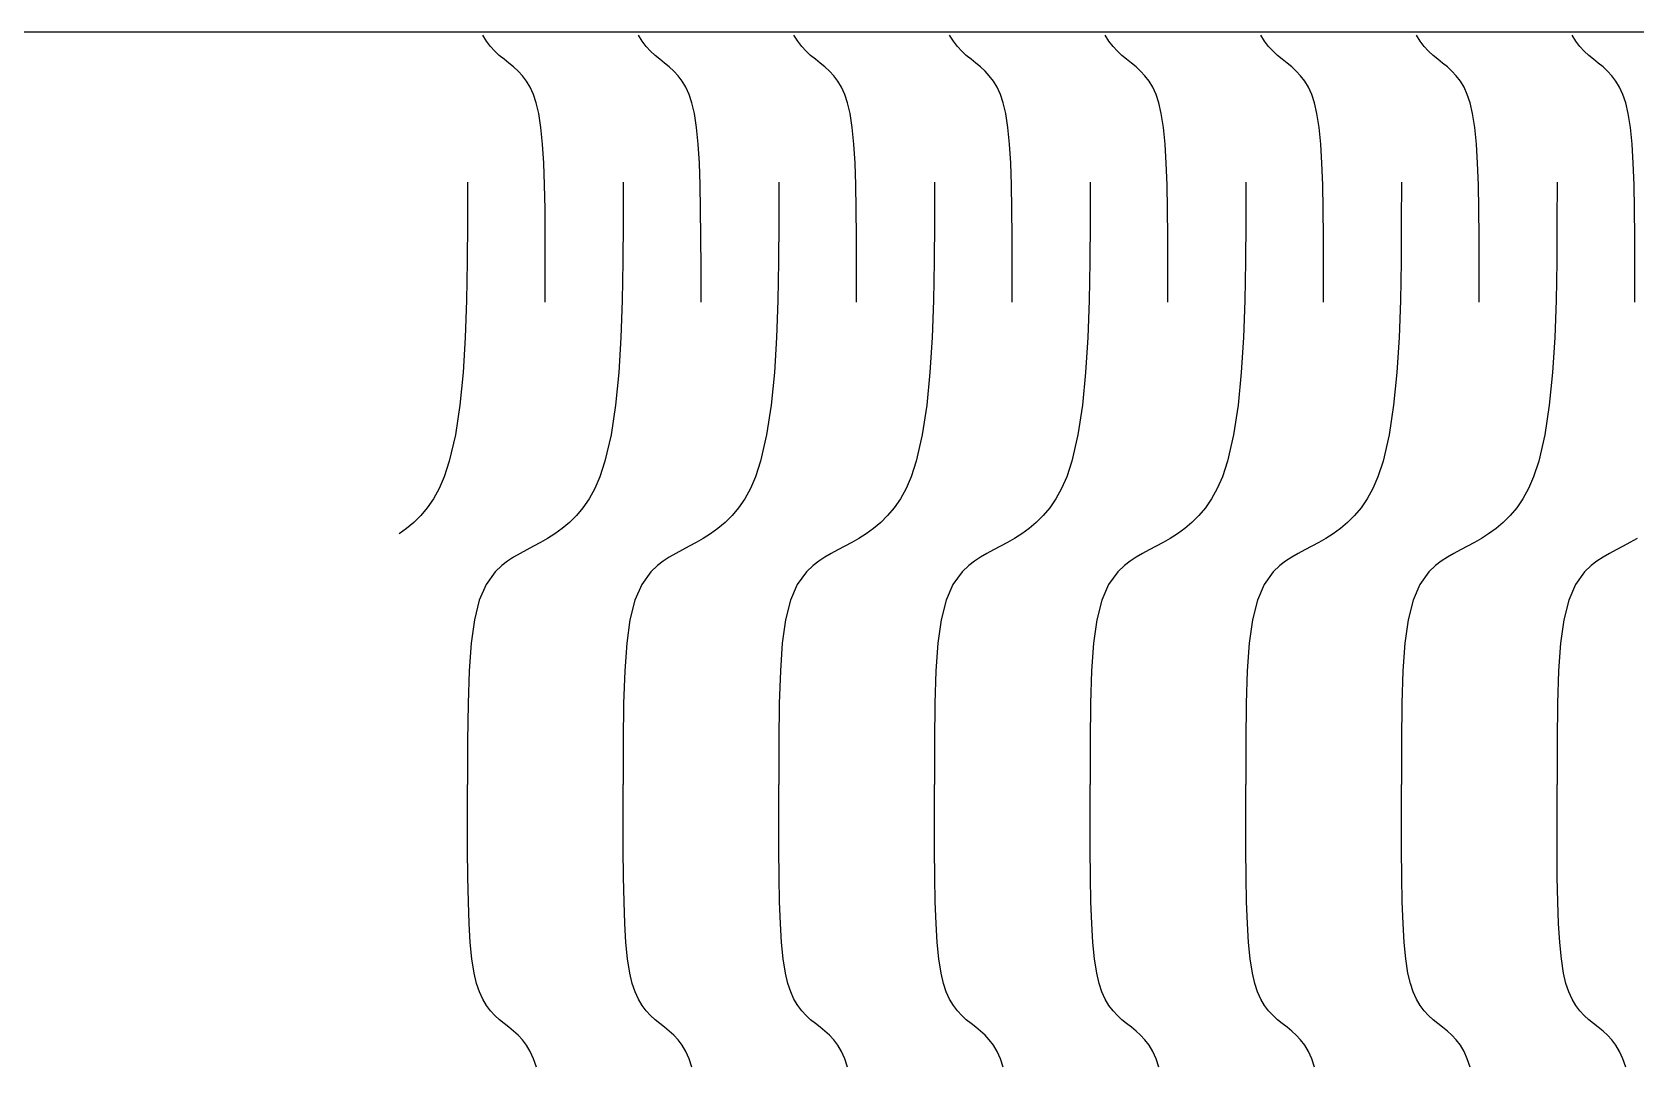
# Model space of a CAD drawing. Header units: millimetres. Extents: x 2967 to 3312, y 1779 to 1941.
# Drawn here: x 3110.65 to 3136.41, y 1924.81 to 1941.38 of the extents above; entities that cross this region are included whole.
import ezdxf

# ---------------------------------------------------------------- set-up
doc = ezdxf.new("R2010")
doc.units = ezdxf.units.MM

msp = doc.modelspace()

# ---------------------------------------------------------------- linework, layer by layer
for p, q in [((3117.949, 1941.231), (3117.89, 1941.331)), ((3120.45, 1941.231), (3120.39, 1941.331)), ((3122.95, 1941.231), (3122.89, 1941.331)), ((3125.45, 1941.231), (3125.39, 1941.331)), ((3127.95, 1941.231), (3127.89, 1941.331)), ((3130.45, 1941.231), (3130.39, 1941.331)), ((3132.95, 1941.231), (3132.89, 1941.331)), ((3135.45, 1941.231), (3135.39, 1941.331)), ((3118.015, 1941.146), (3117.949, 1941.231)), ((3118.084, 1941.071), (3118.015, 1941.146)), ((3118.157, 1941.004), (3118.084, 1941.071)), ((3118.233, 1940.942), (3118.157, 1941.004)), ((3120.515, 1941.146), (3120.45, 1941.231)), ((3120.585, 1941.071), (3120.515, 1941.146)), ((3120.658, 1941.004), (3120.585, 1941.071)), ((3120.734, 1940.942), (3120.658, 1941.004)), ((3123.015, 1941.146), (3122.95, 1941.231)), ((3123.085, 1941.071), (3123.015, 1941.146)), ((3123.158, 1941.004), (3123.085, 1941.071)), ((3123.234, 1940.942), (3123.158, 1941.004)), ((3125.515, 1941.146), (3125.45, 1941.231)), ((3125.585, 1941.071), (3125.515, 1941.146)), ((3125.658, 1941.004), (3125.585, 1941.071)), ((3125.734, 1940.942), (3125.658, 1941.004)), ((3128.015, 1941.146), (3127.95, 1941.231)), ((3128.085, 1941.071), (3128.015, 1941.146)), ((3128.158, 1941.004), (3128.085, 1941.071)), ((3128.234, 1940.942), (3128.158, 1941.004)), ((3130.515, 1941.146), (3130.45, 1941.231)), ((3130.585, 1941.071), (3130.515, 1941.146)), ((3130.658, 1941.004), (3130.585, 1941.071)), ((3130.734, 1940.942), (3130.658, 1941.004)), ((3133.015, 1941.146), (3132.95, 1941.231)), ((3133.085, 1941.071), (3133.015, 1941.146)), ((3133.158, 1941.004), (3133.085, 1941.071)), ((3133.234, 1940.942), (3133.158, 1941.004)), ((3135.515, 1941.146), (3135.45, 1941.231)), ((3135.585, 1941.071), (3135.515, 1941.146)), ((3135.658, 1941.004), (3135.585, 1941.071)), ((3135.734, 1940.942), (3135.658, 1941.004)), ((3118.31, 1940.882), (3118.233, 1940.942)), ((3118.385, 1940.82), (3118.31, 1940.882)), ((3118.458, 1940.753), (3118.385, 1940.82)), ((3118.528, 1940.678), (3118.458, 1940.753)), ((3120.81, 1940.882), (3120.734, 1940.942)), ((3120.886, 1940.82), (3120.81, 1940.882)), ((3120.959, 1940.753), (3120.886, 1940.82)), ((3121.028, 1940.678), (3120.959, 1940.753)), ((3123.31, 1940.882), (3123.234, 1940.942)), ((3123.386, 1940.82), (3123.31, 1940.882)), ((3123.459, 1940.753), (3123.386, 1940.82)), ((3123.528, 1940.678), (3123.459, 1940.753)), ((3125.81, 1940.882), (3125.734, 1940.942)), ((3125.886, 1940.82), (3125.81, 1940.882)), ((3125.959, 1940.753), (3125.886, 1940.82)), ((3126.028, 1940.678), (3125.959, 1940.753)), ((3128.31, 1940.882), (3128.234, 1940.942)), ((3128.386, 1940.82), (3128.31, 1940.882)), ((3128.459, 1940.753), (3128.386, 1940.82)), ((3128.528, 1940.678), (3128.459, 1940.753)), ((3130.81, 1940.882), (3130.734, 1940.942)), ((3130.886, 1940.82), (3130.81, 1940.882)), ((3130.959, 1940.753), (3130.886, 1940.82)), ((3131.028, 1940.678), (3130.959, 1940.753)), ((3133.31, 1940.882), (3133.234, 1940.942)), ((3133.386, 1940.82), (3133.31, 1940.882)), ((3133.459, 1940.753), (3133.386, 1940.82)), ((3133.528, 1940.678), (3133.459, 1940.753)), ((3135.81, 1940.882), (3135.734, 1940.942)), ((3135.886, 1940.82), (3135.81, 1940.882)), ((3135.959, 1940.753), (3135.886, 1940.82)), ((3136.028, 1940.678), (3135.959, 1940.753)), ((3118.593, 1940.592), (3118.528, 1940.678)), ((3118.653, 1940.493), (3118.593, 1940.592)), ((3118.706, 1940.376), (3118.653, 1940.493)), ((3121.094, 1940.592), (3121.028, 1940.678)), ((3121.153, 1940.493), (3121.094, 1940.592)), ((3121.206, 1940.376), (3121.153, 1940.493)), ((3123.594, 1940.592), (3123.528, 1940.678)), ((3123.653, 1940.493), (3123.594, 1940.592)), ((3123.706, 1940.376), (3123.653, 1940.493)), ((3126.094, 1940.592), (3126.028, 1940.678)), ((3126.153, 1940.493), (3126.094, 1940.592)), ((3126.206, 1940.376), (3126.153, 1940.493)), ((3128.594, 1940.592), (3128.528, 1940.678)), ((3128.653, 1940.493), (3128.594, 1940.592)), ((3128.706, 1940.376), (3128.653, 1940.493)), ((3131.094, 1940.592), (3131.028, 1940.678)), ((3131.153, 1940.493), (3131.094, 1940.592)), ((3131.206, 1940.376), (3131.153, 1940.493)), ((3133.594, 1940.592), (3133.528, 1940.678)), ((3133.653, 1940.493), (3133.594, 1940.592)), ((3133.706, 1940.376), (3133.653, 1940.493)), ((3136.094, 1940.592), (3136.028, 1940.678)), ((3136.153, 1940.493), (3136.094, 1940.592)), ((3136.206, 1940.376), (3136.153, 1940.493)), ((3118.751, 1940.24), (3118.706, 1940.376)), ((3118.79, 1940.071), (3118.751, 1940.24)), ((3121.252, 1940.24), (3121.206, 1940.376)), ((3121.291, 1940.071), (3121.252, 1940.24)), ((3123.752, 1940.24), (3123.706, 1940.376)), ((3123.791, 1940.071), (3123.752, 1940.24)), ((3126.252, 1940.24), (3126.206, 1940.376)), ((3126.291, 1940.071), (3126.252, 1940.24)), ((3128.752, 1940.24), (3128.706, 1940.376)), ((3128.791, 1940.071), (3128.752, 1940.24)), ((3131.252, 1940.24), (3131.206, 1940.376)), ((3131.291, 1940.071), (3131.252, 1940.24)), ((3133.752, 1940.24), (3133.706, 1940.376)), ((3133.791, 1940.071), (3133.752, 1940.24)), ((3136.252, 1940.24), (3136.206, 1940.376)), ((3136.291, 1940.071), (3136.252, 1940.24)), ((3118.825, 1939.844), (3118.79, 1940.071)), ((3121.326, 1939.844), (3121.291, 1940.071)), ((3123.826, 1939.844), (3123.791, 1940.071)), ((3126.326, 1939.844), (3126.291, 1940.071)), ((3128.826, 1939.844), (3128.791, 1940.071)), ((3131.326, 1939.844), (3131.291, 1940.071)), ((3133.826, 1939.844), (3133.791, 1940.071)), ((3136.326, 1939.844), (3136.291, 1940.071)), ((3118.852, 1939.58), (3118.825, 1939.844)), ((3121.352, 1939.58), (3121.326, 1939.844)), ((3123.852, 1939.58), (3123.826, 1939.844)), ((3126.352, 1939.58), (3126.326, 1939.844)), ((3128.852, 1939.58), (3128.826, 1939.844)), ((3131.352, 1939.58), (3131.326, 1939.844)), ((3133.852, 1939.58), (3133.826, 1939.844)), ((3136.352, 1939.58), (3136.326, 1939.844)), ((3118.87, 1939.274), (3118.852, 1939.58)), ((3121.371, 1939.274), (3121.352, 1939.58)), ((3123.871, 1939.274), (3123.852, 1939.58)), ((3126.371, 1939.274), (3126.352, 1939.58)), ((3128.871, 1939.274), (3128.852, 1939.58)), ((3131.371, 1939.274), (3131.352, 1939.58)), ((3133.871, 1939.274), (3133.852, 1939.58)), ((3136.371, 1939.274), (3136.352, 1939.58)), ((3118.883, 1938.926), (3118.87, 1939.274)), ((3121.384, 1938.926), (3121.371, 1939.274)), ((3123.884, 1938.926), (3123.871, 1939.274)), ((3126.384, 1938.926), (3126.371, 1939.274)), ((3128.884, 1938.926), (3128.871, 1939.274)), ((3131.384, 1938.926), (3131.371, 1939.274)), ((3133.884, 1938.926), (3133.871, 1939.274)), ((3136.384, 1938.926), (3136.371, 1939.274)), ((3117.647, 1938.968), (3117.646, 1938.323)), ((3118.891, 1938.531), (3118.883, 1938.926)), ((3120.147, 1938.968), (3120.146, 1938.323)), ((3121.391, 1938.531), (3121.384, 1938.926)), ((3122.647, 1938.968), (3122.646, 1938.323)), ((3123.891, 1938.531), (3123.884, 1938.926)), ((3125.147, 1938.968), (3125.146, 1938.323)), ((3126.391, 1938.531), (3126.384, 1938.926)), ((3127.647, 1938.968), (3127.646, 1938.323)), ((3128.891, 1938.531), (3128.884, 1938.926)), ((3130.147, 1938.968), (3130.146, 1938.323)), ((3131.391, 1938.531), (3131.384, 1938.926)), ((3132.647, 1938.968), (3132.646, 1938.323)), ((3133.891, 1938.531), (3133.884, 1938.926)), ((3135.147, 1938.968), (3135.146, 1938.323)), ((3136.391, 1938.531), (3136.384, 1938.926)), ((3118.895, 1938.087), (3118.891, 1938.531)), ((3121.395, 1938.087), (3121.391, 1938.531)), ((3123.895, 1938.087), (3123.891, 1938.531)), ((3126.395, 1938.087), (3126.391, 1938.531)), ((3128.895, 1938.087), (3128.891, 1938.531)), ((3131.395, 1938.087), (3131.391, 1938.531)), ((3133.895, 1938.087), (3133.891, 1938.531)), ((3136.395, 1938.087), (3136.391, 1938.531)), ((3117.646, 1938.323), (3117.642, 1937.687)), ((3120.146, 1938.323), (3120.142, 1937.687)), ((3122.646, 1938.323), (3122.642, 1937.687)), ((3125.146, 1938.323), (3125.142, 1937.687)), ((3127.646, 1938.323), (3127.642, 1937.687)), ((3130.146, 1938.323), (3130.142, 1937.687)), ((3132.646, 1938.323), (3132.642, 1937.687)), ((3135.146, 1938.323), (3135.142, 1937.687)), ((3118.896, 1937.59), (3118.895, 1938.087)), ((3121.397, 1937.59), (3121.395, 1938.087)), ((3123.897, 1937.59), (3123.895, 1938.087)), ((3126.397, 1937.59), (3126.395, 1938.087)), ((3128.897, 1937.59), (3128.895, 1938.087)), ((3131.397, 1937.59), (3131.395, 1938.087)), ((3133.897, 1937.59), (3133.895, 1938.087)), ((3136.397, 1937.59), (3136.395, 1938.087)), ((3117.642, 1937.687), (3117.632, 1937.066)), ((3120.142, 1937.687), (3120.132, 1937.066)), ((3122.642, 1937.687), (3122.632, 1937.066)), ((3125.142, 1937.687), (3125.132, 1937.066)), ((3127.642, 1937.687), (3127.632, 1937.066)), ((3130.142, 1937.687), (3130.132, 1937.066)), ((3132.642, 1937.687), (3132.632, 1937.066)), ((3135.142, 1937.687), (3135.132, 1937.066)), ((3118.896, 1937.039), (3118.896, 1937.59)), ((3121.397, 1937.039), (3121.397, 1937.59)), ((3123.897, 1937.039), (3123.897, 1937.59)), ((3126.397, 1937.039), (3126.397, 1937.59)), ((3128.897, 1937.039), (3128.897, 1937.59)), ((3131.397, 1937.039), (3131.397, 1937.59)), ((3133.897, 1937.039), (3133.897, 1937.59)), ((3136.397, 1937.039), (3136.397, 1937.59)), ((3117.632, 1937.066), (3117.61, 1936.47)), ((3120.132, 1937.066), (3120.11, 1936.47)), ((3122.632, 1937.066), (3122.61, 1936.47)), ((3125.132, 1937.066), (3125.11, 1936.47)), ((3127.632, 1937.066), (3127.61, 1936.47)), ((3130.132, 1937.066), (3130.11, 1936.47)), ((3132.632, 1937.066), (3132.61, 1936.47)), ((3135.132, 1937.066), (3135.11, 1936.47)), ((3117.61, 1936.47), (3117.575, 1935.905)), ((3120.11, 1936.47), (3120.075, 1935.905)), ((3122.61, 1936.47), (3122.575, 1935.905)), ((3125.11, 1936.47), (3125.075, 1935.905)), ((3127.61, 1936.47), (3127.575, 1935.905)), ((3130.11, 1936.47), (3130.075, 1935.905)), ((3132.61, 1936.47), (3132.575, 1935.905)), ((3135.11, 1936.47), (3135.075, 1935.905)), ((3117.575, 1935.905), (3117.523, 1935.38)), ((3120.075, 1935.905), (3120.023, 1935.38)), ((3122.575, 1935.905), (3122.523, 1935.38)), ((3125.075, 1935.905), (3125.023, 1935.38)), ((3127.575, 1935.905), (3127.523, 1935.38)), ((3130.075, 1935.905), (3130.023, 1935.38)), ((3132.575, 1935.905), (3132.523, 1935.38)), ((3135.075, 1935.905), (3135.023, 1935.38)), ((3117.523, 1935.38), (3117.451, 1934.903)), ((3120.023, 1935.38), (3119.951, 1934.903)), ((3122.523, 1935.38), (3122.451, 1934.903)), ((3125.023, 1935.38), (3124.951, 1934.903)), ((3127.523, 1935.38), (3127.451, 1934.903)), ((3130.023, 1935.38), (3129.951, 1934.903)), ((3132.523, 1935.38), (3132.451, 1934.903)), ((3135.023, 1935.38), (3134.951, 1934.903)), ((3117.451, 1934.903), (3117.354, 1934.482)), ((3119.951, 1934.903), (3119.854, 1934.482)), ((3122.451, 1934.903), (3122.354, 1934.482)), ((3124.951, 1934.903), (3124.854, 1934.482)), ((3127.451, 1934.903), (3127.354, 1934.482)), ((3129.951, 1934.903), (3129.854, 1934.482)), ((3132.451, 1934.903), (3132.354, 1934.482)), ((3134.951, 1934.903), (3134.854, 1934.482)), ((3117.354, 1934.482), (3117.271, 1934.231)), ((3119.854, 1934.482), (3119.771, 1934.231)), ((3122.354, 1934.482), (3122.271, 1934.231)), ((3124.854, 1934.482), (3124.771, 1934.231)), ((3127.354, 1934.482), (3127.271, 1934.231)), ((3129.854, 1934.482), (3129.771, 1934.231)), ((3132.354, 1934.482), (3132.271, 1934.231)), ((3134.854, 1934.482), (3134.771, 1934.231)), ((3117.19, 1934.043), (3117.099, 1933.878)), ((3117.271, 1934.231), (3117.19, 1934.043)), ((3119.69, 1934.043), (3119.599, 1933.878)), ((3119.771, 1934.231), (3119.69, 1934.043)), ((3122.19, 1934.043), (3122.099, 1933.878)), ((3122.271, 1934.231), (3122.19, 1934.043)), ((3124.69, 1934.043), (3124.599, 1933.878)), ((3124.771, 1934.231), (3124.69, 1934.043)), ((3127.19, 1934.043), (3127.099, 1933.878)), ((3127.271, 1934.231), (3127.19, 1934.043)), ((3129.69, 1934.043), (3129.599, 1933.878)), ((3129.771, 1934.231), (3129.69, 1934.043)), ((3132.19, 1934.043), (3132.099, 1933.878)), ((3132.271, 1934.231), (3132.19, 1934.043)), ((3134.69, 1934.043), (3134.599, 1933.878)), ((3134.771, 1934.231), (3134.69, 1934.043)), ((3117.099, 1933.878), (3117, 1933.734)), ((3119.599, 1933.878), (3119.5, 1933.734)), ((3122.099, 1933.878), (3122, 1933.734)), ((3124.599, 1933.878), (3124.5, 1933.734)), ((3127.099, 1933.878), (3127, 1933.734)), ((3129.599, 1933.878), (3129.5, 1933.734)), ((3132.099, 1933.878), (3132, 1933.734)), ((3134.599, 1933.878), (3134.5, 1933.734)), ((3116.895, 1933.607), (3116.783, 1933.496)), ((3117, 1933.734), (3116.895, 1933.607)), ((3119.395, 1933.607), (3119.283, 1933.496)), ((3119.5, 1933.734), (3119.395, 1933.607)), ((3121.895, 1933.607), (3121.783, 1933.496)), ((3122, 1933.734), (3121.895, 1933.607)), ((3124.395, 1933.607), (3124.283, 1933.496)), ((3124.5, 1933.734), (3124.395, 1933.607)), ((3126.895, 1933.607), (3126.783, 1933.496)), ((3127, 1933.734), (3126.895, 1933.607)), ((3129.395, 1933.607), (3129.283, 1933.496)), ((3129.5, 1933.734), (3129.395, 1933.607)), ((3131.895, 1933.607), (3131.783, 1933.496)), ((3132, 1933.734), (3131.895, 1933.607)), ((3134.395, 1933.607), (3134.283, 1933.496)), ((3134.5, 1933.734), (3134.395, 1933.607)), ((3116.668, 1933.399), (3116.549, 1933.313)), ((3116.783, 1933.496), (3116.668, 1933.399)), ((3119.049, 1933.313), (3118.932, 1933.24)), ((3119.168, 1933.399), (3119.049, 1933.313)), ((3119.283, 1933.496), (3119.168, 1933.399)), ((3121.549, 1933.313), (3121.432, 1933.24)), ((3121.668, 1933.399), (3121.549, 1933.313)), ((3121.783, 1933.496), (3121.668, 1933.399)), ((3124.049, 1933.313), (3123.932, 1933.24)), ((3124.168, 1933.399), (3124.049, 1933.313)), ((3124.283, 1933.496), (3124.168, 1933.399)), ((3126.549, 1933.313), (3126.432, 1933.24)), ((3126.668, 1933.399), (3126.549, 1933.313)), ((3126.783, 1933.496), (3126.668, 1933.399)), ((3129.049, 1933.313), (3128.932, 1933.24)), ((3129.168, 1933.399), (3129.049, 1933.313)), ((3129.283, 1933.496), (3129.168, 1933.399)), ((3131.549, 1933.313), (3131.432, 1933.24)), ((3131.668, 1933.399), (3131.549, 1933.313)), ((3131.783, 1933.496), (3131.668, 1933.399)), ((3134.049, 1933.313), (3133.932, 1933.24)), ((3134.168, 1933.399), (3134.049, 1933.313)), ((3134.283, 1933.496), (3134.168, 1933.399)), ((3118.49, 1932.997), (3118.387, 1932.937)), ((3118.597, 1933.056), (3118.49, 1932.997)), ((3118.707, 1933.115), (3118.597, 1933.056)), ((3118.819, 1933.175), (3118.707, 1933.115)), ((3118.932, 1933.24), (3118.819, 1933.175)), ((3120.99, 1932.997), (3120.887, 1932.937)), ((3121.097, 1933.056), (3120.99, 1932.997)), ((3121.207, 1933.115), (3121.097, 1933.056)), ((3121.319, 1933.175), (3121.207, 1933.115)), ((3121.432, 1933.24), (3121.319, 1933.175)), ((3123.49, 1932.997), (3123.387, 1932.937)), ((3123.597, 1933.056), (3123.49, 1932.997)), ((3123.707, 1933.115), (3123.597, 1933.056)), ((3123.819, 1933.175), (3123.707, 1933.115)), ((3123.932, 1933.24), (3123.819, 1933.175)), ((3125.99, 1932.997), (3125.887, 1932.937)), ((3126.097, 1933.056), (3125.99, 1932.997)), ((3126.207, 1933.115), (3126.097, 1933.056)), ((3126.319, 1933.175), (3126.207, 1933.115)), ((3126.432, 1933.24), (3126.319, 1933.175)), ((3128.49, 1932.997), (3128.387, 1932.937)), ((3128.597, 1933.056), (3128.49, 1932.997)), ((3128.707, 1933.115), (3128.597, 1933.056)), ((3128.819, 1933.175), (3128.707, 1933.115)), ((3128.932, 1933.24), (3128.819, 1933.175)), ((3130.99, 1932.997), (3130.887, 1932.937)), ((3131.097, 1933.056), (3130.99, 1932.997)), ((3131.207, 1933.115), (3131.097, 1933.056)), ((3131.319, 1933.175), (3131.207, 1933.115)), ((3131.432, 1933.24), (3131.319, 1933.175)), ((3133.49, 1932.997), (3133.387, 1932.937)), ((3133.597, 1933.056), (3133.49, 1932.997)), ((3133.707, 1933.115), (3133.597, 1933.056)), ((3133.819, 1933.175), (3133.707, 1933.115)), ((3133.932, 1933.24), (3133.819, 1933.175)), ((3135.99, 1932.997), (3135.887, 1932.937)), ((3136.097, 1933.056), (3135.99, 1932.997)), ((3136.207, 1933.115), (3136.097, 1933.056)), ((3136.319, 1933.175), (3136.207, 1933.115)), ((3136.432, 1933.24), (3136.319, 1933.175)), ((3118.197, 1932.804), (3118.09, 1932.704)), ((3118.288, 1932.873), (3118.197, 1932.804)), ((3118.387, 1932.937), (3118.288, 1932.873)), ((3120.697, 1932.804), (3120.59, 1932.704)), ((3120.788, 1932.873), (3120.697, 1932.804)), ((3120.887, 1932.937), (3120.788, 1932.873)), ((3123.197, 1932.804), (3123.09, 1932.704)), ((3123.288, 1932.873), (3123.197, 1932.804)), ((3123.387, 1932.937), (3123.288, 1932.873)), ((3125.697, 1932.804), (3125.59, 1932.704)), ((3125.788, 1932.873), (3125.697, 1932.804)), ((3125.887, 1932.937), (3125.788, 1932.873)), ((3128.197, 1932.804), (3128.09, 1932.704)), ((3128.288, 1932.873), (3128.197, 1932.804)), ((3128.387, 1932.937), (3128.288, 1932.873)), ((3130.697, 1932.804), (3130.59, 1932.704)), ((3130.788, 1932.873), (3130.697, 1932.804)), ((3130.887, 1932.937), (3130.788, 1932.873)), ((3133.197, 1932.804), (3133.09, 1932.704)), ((3133.288, 1932.873), (3133.197, 1932.804)), ((3133.387, 1932.937), (3133.288, 1932.873)), ((3135.697, 1932.804), (3135.59, 1932.704)), ((3135.788, 1932.873), (3135.697, 1932.804)), ((3135.887, 1932.937), (3135.788, 1932.873)), ((3117.944, 1932.501), (3117.835, 1932.246)), ((3118.09, 1932.704), (3117.944, 1932.501)), ((3120.444, 1932.501), (3120.335, 1932.246)), ((3120.59, 1932.704), (3120.444, 1932.501)), ((3122.944, 1932.501), (3122.835, 1932.246)), ((3123.09, 1932.704), (3122.944, 1932.501)), ((3125.444, 1932.501), (3125.335, 1932.246)), ((3125.59, 1932.704), (3125.444, 1932.501)), ((3127.944, 1932.501), (3127.835, 1932.246)), ((3128.09, 1932.704), (3127.944, 1932.501)), ((3130.444, 1932.501), (3130.335, 1932.246)), ((3130.59, 1932.704), (3130.444, 1932.501)), ((3132.944, 1932.501), (3132.835, 1932.246)), ((3133.09, 1932.704), (3132.944, 1932.501)), ((3135.444, 1932.501), (3135.335, 1932.246)), ((3135.59, 1932.704), (3135.444, 1932.501)), ((3117.835, 1932.246), (3117.756, 1931.934)), ((3120.335, 1932.246), (3120.256, 1931.934)), ((3122.835, 1932.246), (3122.756, 1931.934)), ((3125.335, 1932.246), (3125.256, 1931.934)), ((3127.835, 1932.246), (3127.756, 1931.934)), ((3130.335, 1932.246), (3130.256, 1931.934)), ((3132.835, 1932.246), (3132.756, 1931.934)), ((3135.335, 1932.246), (3135.256, 1931.934)), ((3117.756, 1931.934), (3117.703, 1931.557)), ((3120.256, 1931.934), (3120.203, 1931.557)), ((3122.756, 1931.934), (3122.703, 1931.557)), ((3125.256, 1931.934), (3125.203, 1931.557)), ((3127.756, 1931.934), (3127.703, 1931.557)), ((3130.256, 1931.934), (3130.203, 1931.557)), ((3132.756, 1931.934), (3132.703, 1931.557)), ((3135.256, 1931.934), (3135.203, 1931.557)), ((3117.703, 1931.557), (3117.671, 1931.11)), ((3120.203, 1931.557), (3120.171, 1931.11)), ((3122.703, 1931.557), (3122.671, 1931.11)), ((3125.203, 1931.557), (3125.171, 1931.11)), ((3127.703, 1931.557), (3127.671, 1931.11)), ((3130.203, 1931.557), (3130.171, 1931.11)), ((3132.703, 1931.557), (3132.671, 1931.11)), ((3135.203, 1931.557), (3135.171, 1931.11)), ((3117.671, 1931.11), (3117.654, 1930.587)), ((3120.171, 1931.11), (3120.154, 1930.587)), ((3122.671, 1931.11), (3122.654, 1930.587)), ((3125.171, 1931.11), (3125.154, 1930.587)), ((3127.671, 1931.11), (3127.654, 1930.587)), ((3130.171, 1931.11), (3130.154, 1930.587)), ((3132.671, 1931.11), (3132.654, 1930.587)), ((3135.171, 1931.11), (3135.154, 1930.587)), ((3117.654, 1930.587), (3117.648, 1929.981)), ((3120.154, 1930.587), (3120.148, 1929.981)), ((3122.654, 1930.587), (3122.648, 1929.981)), ((3125.154, 1930.587), (3125.148, 1929.981)), ((3127.654, 1930.587), (3127.648, 1929.981)), ((3130.154, 1930.587), (3130.148, 1929.981)), ((3132.654, 1930.587), (3132.648, 1929.981)), ((3135.154, 1930.587), (3135.148, 1929.981)), ((3117.648, 1929.981), (3117.647, 1929.286)), ((3120.148, 1929.981), (3120.147, 1929.286)), ((3122.648, 1929.981), (3122.647, 1929.286)), ((3125.148, 1929.981), (3125.147, 1929.286)), ((3127.648, 1929.981), (3127.647, 1929.286)), ((3130.148, 1929.981), (3130.147, 1929.286)), ((3132.648, 1929.981), (3132.647, 1929.286)), ((3135.148, 1929.981), (3135.147, 1929.286)), ((3117.647, 1928.735), (3117.647, 1929.286)), ((3120.147, 1928.735), (3120.147, 1929.286)), ((3122.647, 1928.735), (3122.647, 1929.286)), ((3125.147, 1928.735), (3125.147, 1929.286)), ((3127.647, 1928.735), (3127.647, 1929.286)), ((3130.147, 1928.735), (3130.147, 1929.286)), ((3132.647, 1928.735), (3132.647, 1929.286)), ((3135.147, 1928.735), (3135.147, 1929.286)), ((3117.648, 1928.239), (3117.647, 1928.735)), ((3120.148, 1928.239), (3120.147, 1928.735)), ((3122.648, 1928.239), (3122.647, 1928.735)), ((3125.148, 1928.239), (3125.147, 1928.735)), ((3127.648, 1928.239), (3127.647, 1928.735)), ((3130.148, 1928.239), (3130.147, 1928.735)), ((3132.648, 1928.239), (3132.647, 1928.735)), ((3135.148, 1928.239), (3135.147, 1928.735)), ((3117.652, 1927.795), (3117.648, 1928.239)), ((3120.152, 1927.795), (3120.148, 1928.239)), ((3122.652, 1927.795), (3122.648, 1928.239)), ((3125.152, 1927.795), (3125.148, 1928.239)), ((3127.652, 1927.795), (3127.648, 1928.239)), ((3130.152, 1927.795), (3130.148, 1928.239)), ((3132.652, 1927.795), (3132.648, 1928.239)), ((3135.152, 1927.795), (3135.148, 1928.239)), ((3117.66, 1927.4), (3117.652, 1927.795)), ((3120.16, 1927.4), (3120.152, 1927.795)), ((3122.66, 1927.4), (3122.652, 1927.795)), ((3125.16, 1927.4), (3125.152, 1927.795)), ((3127.66, 1927.4), (3127.652, 1927.795)), ((3130.16, 1927.4), (3130.152, 1927.795)), ((3132.66, 1927.4), (3132.652, 1927.795)), ((3135.16, 1927.4), (3135.152, 1927.795)), ((3117.673, 1927.052), (3117.66, 1927.4)), ((3120.173, 1927.052), (3120.16, 1927.4)), ((3122.673, 1927.052), (3122.66, 1927.4)), ((3125.173, 1927.052), (3125.16, 1927.4)), ((3127.673, 1927.052), (3127.66, 1927.4)), ((3130.173, 1927.052), (3130.16, 1927.4)), ((3132.673, 1927.052), (3132.66, 1927.4)), ((3135.173, 1927.052), (3135.16, 1927.4)), ((3117.691, 1926.746), (3117.673, 1927.052)), ((3120.191, 1926.746), (3120.173, 1927.052)), ((3122.691, 1926.746), (3122.673, 1927.052)), ((3125.191, 1926.746), (3125.173, 1927.052)), ((3127.691, 1926.746), (3127.673, 1927.052)), ((3130.191, 1926.746), (3130.173, 1927.052)), ((3132.691, 1926.746), (3132.673, 1927.052)), ((3135.191, 1926.746), (3135.173, 1927.052)), ((3117.718, 1926.482), (3117.691, 1926.746)), ((3120.218, 1926.482), (3120.191, 1926.746)), ((3122.718, 1926.482), (3122.691, 1926.746)), ((3125.218, 1926.482), (3125.191, 1926.746)), ((3127.718, 1926.482), (3127.691, 1926.746)), ((3130.218, 1926.482), (3130.191, 1926.746)), ((3132.718, 1926.482), (3132.691, 1926.746)), ((3135.218, 1926.482), (3135.191, 1926.746)), ((3117.753, 1926.254), (3117.718, 1926.482)), ((3120.253, 1926.254), (3120.218, 1926.482)), ((3122.753, 1926.254), (3122.718, 1926.482)), ((3125.253, 1926.254), (3125.218, 1926.482)), ((3127.753, 1926.254), (3127.718, 1926.482)), ((3130.253, 1926.254), (3130.218, 1926.482)), ((3132.753, 1926.254), (3132.718, 1926.482)), ((3135.253, 1926.254), (3135.218, 1926.482)), ((3117.791, 1926.086), (3117.753, 1926.254)), ((3117.837, 1925.95), (3117.791, 1926.086)), ((3120.291, 1926.086), (3120.253, 1926.254)), ((3120.337, 1925.95), (3120.291, 1926.086)), ((3122.791, 1926.086), (3122.753, 1926.254)), ((3122.837, 1925.95), (3122.791, 1926.086)), ((3125.291, 1926.086), (3125.253, 1926.254)), ((3125.337, 1925.95), (3125.291, 1926.086)), ((3127.791, 1926.086), (3127.753, 1926.254)), ((3127.837, 1925.95), (3127.791, 1926.086)), ((3130.291, 1926.086), (3130.253, 1926.254)), ((3130.337, 1925.95), (3130.291, 1926.086)), ((3132.791, 1926.086), (3132.753, 1926.254)), ((3132.837, 1925.95), (3132.791, 1926.086)), ((3135.291, 1926.086), (3135.253, 1926.254)), ((3135.337, 1925.95), (3135.291, 1926.086)), ((3117.89, 1925.833), (3117.837, 1925.95)), ((3117.95, 1925.733), (3117.89, 1925.833)), ((3120.39, 1925.833), (3120.337, 1925.95)), ((3120.45, 1925.733), (3120.39, 1925.833)), ((3122.89, 1925.833), (3122.837, 1925.95)), ((3122.95, 1925.733), (3122.89, 1925.833)), ((3125.39, 1925.833), (3125.337, 1925.95)), ((3125.45, 1925.733), (3125.39, 1925.833)), ((3127.89, 1925.833), (3127.837, 1925.95)), ((3127.95, 1925.733), (3127.89, 1925.833)), ((3130.39, 1925.833), (3130.337, 1925.95)), ((3130.45, 1925.733), (3130.39, 1925.833)), ((3132.89, 1925.833), (3132.837, 1925.95)), ((3132.95, 1925.733), (3132.89, 1925.833)), ((3135.39, 1925.833), (3135.337, 1925.95)), ((3135.45, 1925.733), (3135.39, 1925.833)), ((3118.015, 1925.647), (3117.95, 1925.733)), ((3118.085, 1925.572), (3118.015, 1925.647)), ((3118.158, 1925.505), (3118.085, 1925.572)), ((3120.515, 1925.647), (3120.45, 1925.733)), ((3120.585, 1925.572), (3120.515, 1925.647)), ((3120.658, 1925.505), (3120.585, 1925.572)), ((3123.015, 1925.647), (3122.95, 1925.733)), ((3123.085, 1925.572), (3123.015, 1925.647)), ((3123.158, 1925.505), (3123.085, 1925.572)), ((3125.515, 1925.647), (3125.45, 1925.733)), ((3125.585, 1925.572), (3125.515, 1925.647)), ((3125.658, 1925.505), (3125.585, 1925.572)), ((3128.015, 1925.647), (3127.95, 1925.733)), ((3128.085, 1925.572), (3128.015, 1925.647)), ((3128.158, 1925.505), (3128.085, 1925.572)), ((3130.515, 1925.647), (3130.45, 1925.733)), ((3130.585, 1925.572), (3130.515, 1925.647)), ((3130.658, 1925.505), (3130.585, 1925.572)), ((3133.015, 1925.647), (3132.95, 1925.733)), ((3133.085, 1925.572), (3133.015, 1925.647)), ((3133.158, 1925.505), (3133.085, 1925.572)), ((3135.515, 1925.647), (3135.45, 1925.733)), ((3135.585, 1925.572), (3135.515, 1925.647)), ((3135.658, 1925.505), (3135.585, 1925.572)), ((3118.234, 1925.443), (3118.158, 1925.505)), ((3118.31, 1925.384), (3118.234, 1925.443)), ((3118.386, 1925.322), (3118.31, 1925.384)), ((3118.459, 1925.255), (3118.386, 1925.322)), ((3120.734, 1925.443), (3120.658, 1925.505)), ((3120.81, 1925.384), (3120.734, 1925.443)), ((3120.886, 1925.322), (3120.81, 1925.384)), ((3120.959, 1925.255), (3120.886, 1925.322)), ((3123.234, 1925.443), (3123.158, 1925.505)), ((3123.31, 1925.384), (3123.234, 1925.443)), ((3123.386, 1925.322), (3123.31, 1925.384)), ((3123.459, 1925.255), (3123.386, 1925.322)), ((3125.734, 1925.443), (3125.658, 1925.505)), ((3125.81, 1925.384), (3125.734, 1925.443)), ((3125.886, 1925.322), (3125.81, 1925.384)), ((3125.959, 1925.255), (3125.886, 1925.322)), ((3128.234, 1925.443), (3128.158, 1925.505)), ((3128.31, 1925.384), (3128.234, 1925.443)), ((3128.386, 1925.322), (3128.31, 1925.384)), ((3128.459, 1925.255), (3128.386, 1925.322)), ((3130.734, 1925.443), (3130.658, 1925.505)), ((3130.81, 1925.384), (3130.734, 1925.443)), ((3130.886, 1925.322), (3130.81, 1925.384)), ((3130.959, 1925.255), (3130.886, 1925.322)), ((3133.234, 1925.443), (3133.158, 1925.505)), ((3133.31, 1925.384), (3133.234, 1925.443)), ((3133.386, 1925.322), (3133.31, 1925.384)), ((3133.459, 1925.255), (3133.386, 1925.322)), ((3135.734, 1925.443), (3135.658, 1925.505)), ((3135.81, 1925.384), (3135.734, 1925.443)), ((3135.886, 1925.322), (3135.81, 1925.384)), ((3135.959, 1925.255), (3135.886, 1925.322)), ((3118.528, 1925.18), (3118.459, 1925.255)), ((3118.594, 1925.094), (3118.528, 1925.18)), ((3118.653, 1924.994), (3118.594, 1925.094)), ((3121.028, 1925.18), (3120.959, 1925.255)), ((3121.094, 1925.094), (3121.028, 1925.18)), ((3121.153, 1924.994), (3121.094, 1925.094)), ((3123.528, 1925.18), (3123.459, 1925.255)), ((3123.594, 1925.094), (3123.528, 1925.18)), ((3123.653, 1924.994), (3123.594, 1925.094)), ((3126.028, 1925.18), (3125.959, 1925.255)), ((3126.094, 1925.094), (3126.028, 1925.18)), ((3126.153, 1924.994), (3126.094, 1925.094)), ((3128.528, 1925.18), (3128.459, 1925.255)), ((3128.594, 1925.094), (3128.528, 1925.18)), ((3128.653, 1924.994), (3128.594, 1925.094)), ((3131.028, 1925.18), (3130.959, 1925.255)), ((3131.094, 1925.094), (3131.028, 1925.18)), ((3131.153, 1924.994), (3131.094, 1925.094)), ((3133.528, 1925.18), (3133.459, 1925.255)), ((3133.594, 1925.094), (3133.528, 1925.18)), ((3133.653, 1924.994), (3133.594, 1925.094)), ((3136.028, 1925.18), (3135.959, 1925.255)), ((3136.094, 1925.094), (3136.028, 1925.18)), ((3136.153, 1924.994), (3136.094, 1925.094)), ((3118.706, 1924.878), (3118.653, 1924.994)), ((3118.752, 1924.741), (3118.706, 1924.878)), ((3121.206, 1924.878), (3121.153, 1924.994)), ((3121.252, 1924.741), (3121.206, 1924.878)), ((3123.706, 1924.878), (3123.653, 1924.994)), ((3123.752, 1924.741), (3123.706, 1924.878)), ((3126.206, 1924.878), (3126.153, 1924.994)), ((3126.252, 1924.741), (3126.206, 1924.878)), ((3128.706, 1924.878), (3128.653, 1924.994)), ((3128.752, 1924.741), (3128.706, 1924.878)), ((3131.206, 1924.878), (3131.153, 1924.994)), ((3131.252, 1924.741), (3131.206, 1924.878)), ((3133.706, 1924.878), (3133.653, 1924.994)), ((3133.752, 1924.741), (3133.706, 1924.878)), ((3136.206, 1924.878), (3136.153, 1924.994)), ((3136.252, 1924.741), (3136.206, 1924.878))]:
    msp.add_line(p, q)
msp.add_lwpolyline([(2967.148, 1871.38), (3311.841, 1871.38), (3311.841, 1941.38), (2967.148, 1941.38)], close=True)

doc.saveas('drawing.dxf')
